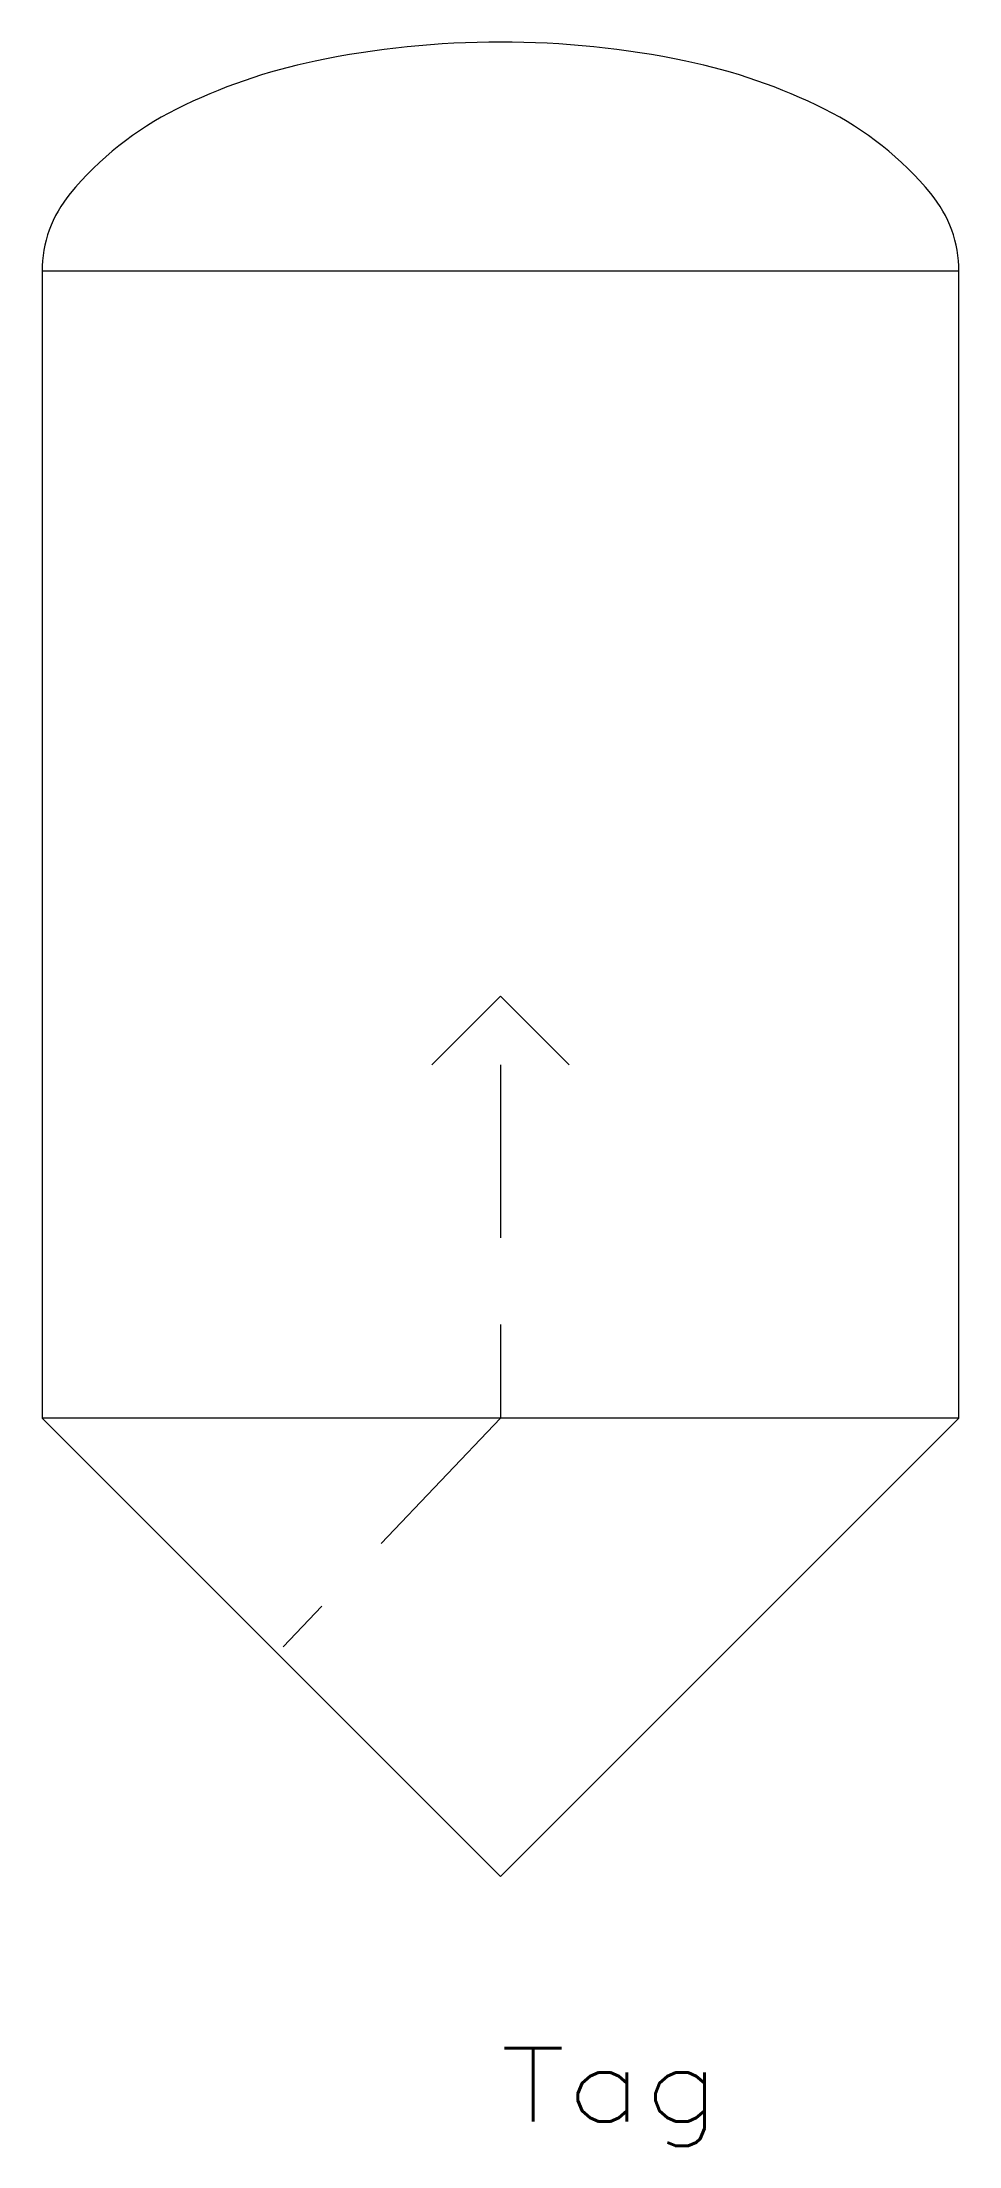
# Model space of a CAD drawing. Header units: inches. Extents: x -7.9 to 8, y -20.5 to 16.
import ezdxf
from ezdxf.enums import TextEntityAlignment as Align

# ---------------------------------------------------------------- set-up
doc = ezdxf.new("R2010")
doc.units = ezdxf.units.IN
doc.header["$LTSCALE"] = 12
doc.header["$MEASUREMENT"] = 0
doc.linetypes.add('HIDDEN', pattern=[0.375, 0.25, -0.125])
doc.layers.get('0').update_dxf_attribs({"lineweight": 0})
doc.layers.add('L5', color=3, linetype='Continuous', lineweight=0, true_color=0x00ff00)
doc.styles.get("Standard").update_dxf_attribs({"font": 'TXT.SHX'})

msp = doc.modelspace()

# ---------------------------------------------------------------- linework, layer by layer
at = {"layer": 'L5', "color": 0}
for p, q in [((8.018, 12.004), (-7.874, 12.004)), ((-7.874, 12.004), (-7.874, -7.874)), ((8.018, -7.874), (8.018, 12.004)), ((-1.12, -1.753), (0.072, -0.562)), ((0.072, -0.562), (1.264, -1.753)), ((8.018, -7.874), (-7.874, -7.874)), ((0.072, -15.821), (-7.874, -7.874)), ((8.018, -7.874), (0.072, -15.821))]:
    msp.add_line(p, q, dxfattribs=at)
at = {"layer": 'L5', "color": 0, "linetype": 'HIDDEN'}
for p, q in [((0.072, -1.753), (0.072, -7.874)), ((0.072, -7.874), (-3.698, -11.842))]:
    msp.add_line(p, q, dxfattribs=at)
at = {"layer": 'L5', "color": 0}
for centre, radius, start, end in [((0.072, 0.131), 15.846, 90, 101.7009), ((0.072, 0.131), 15.846, 78.2991, 90), ((-1.146, 6.012), 9.84, 101.7009, 116.5651), ((1.29, 6.012), 9.84, 63.4349, 78.2991), ((-2.995, 9.71), 5.706, 116.5651, 140.3607), ((3.139, 9.71), 5.706, 39.6393, 63.4349), ((-5.764, 12.004), 2.11, 140.3607, 180), ((5.908, 12.004), 2.11, 0, 39.6393)]:
    msp.add_arc(centre, radius, start, end, dxfattribs=at)

# ---------------------------------------------------------------- texts
at = {"color": 7, "linetype": 'Continuous', "width": 1.166667}
msp.add_text('Tag', height=1.272, dxfattribs=at).set_placement((0.072, -20.068), (3.888, -20.068), align=Align.FIT)

doc.saveas('drawing.dxf')
